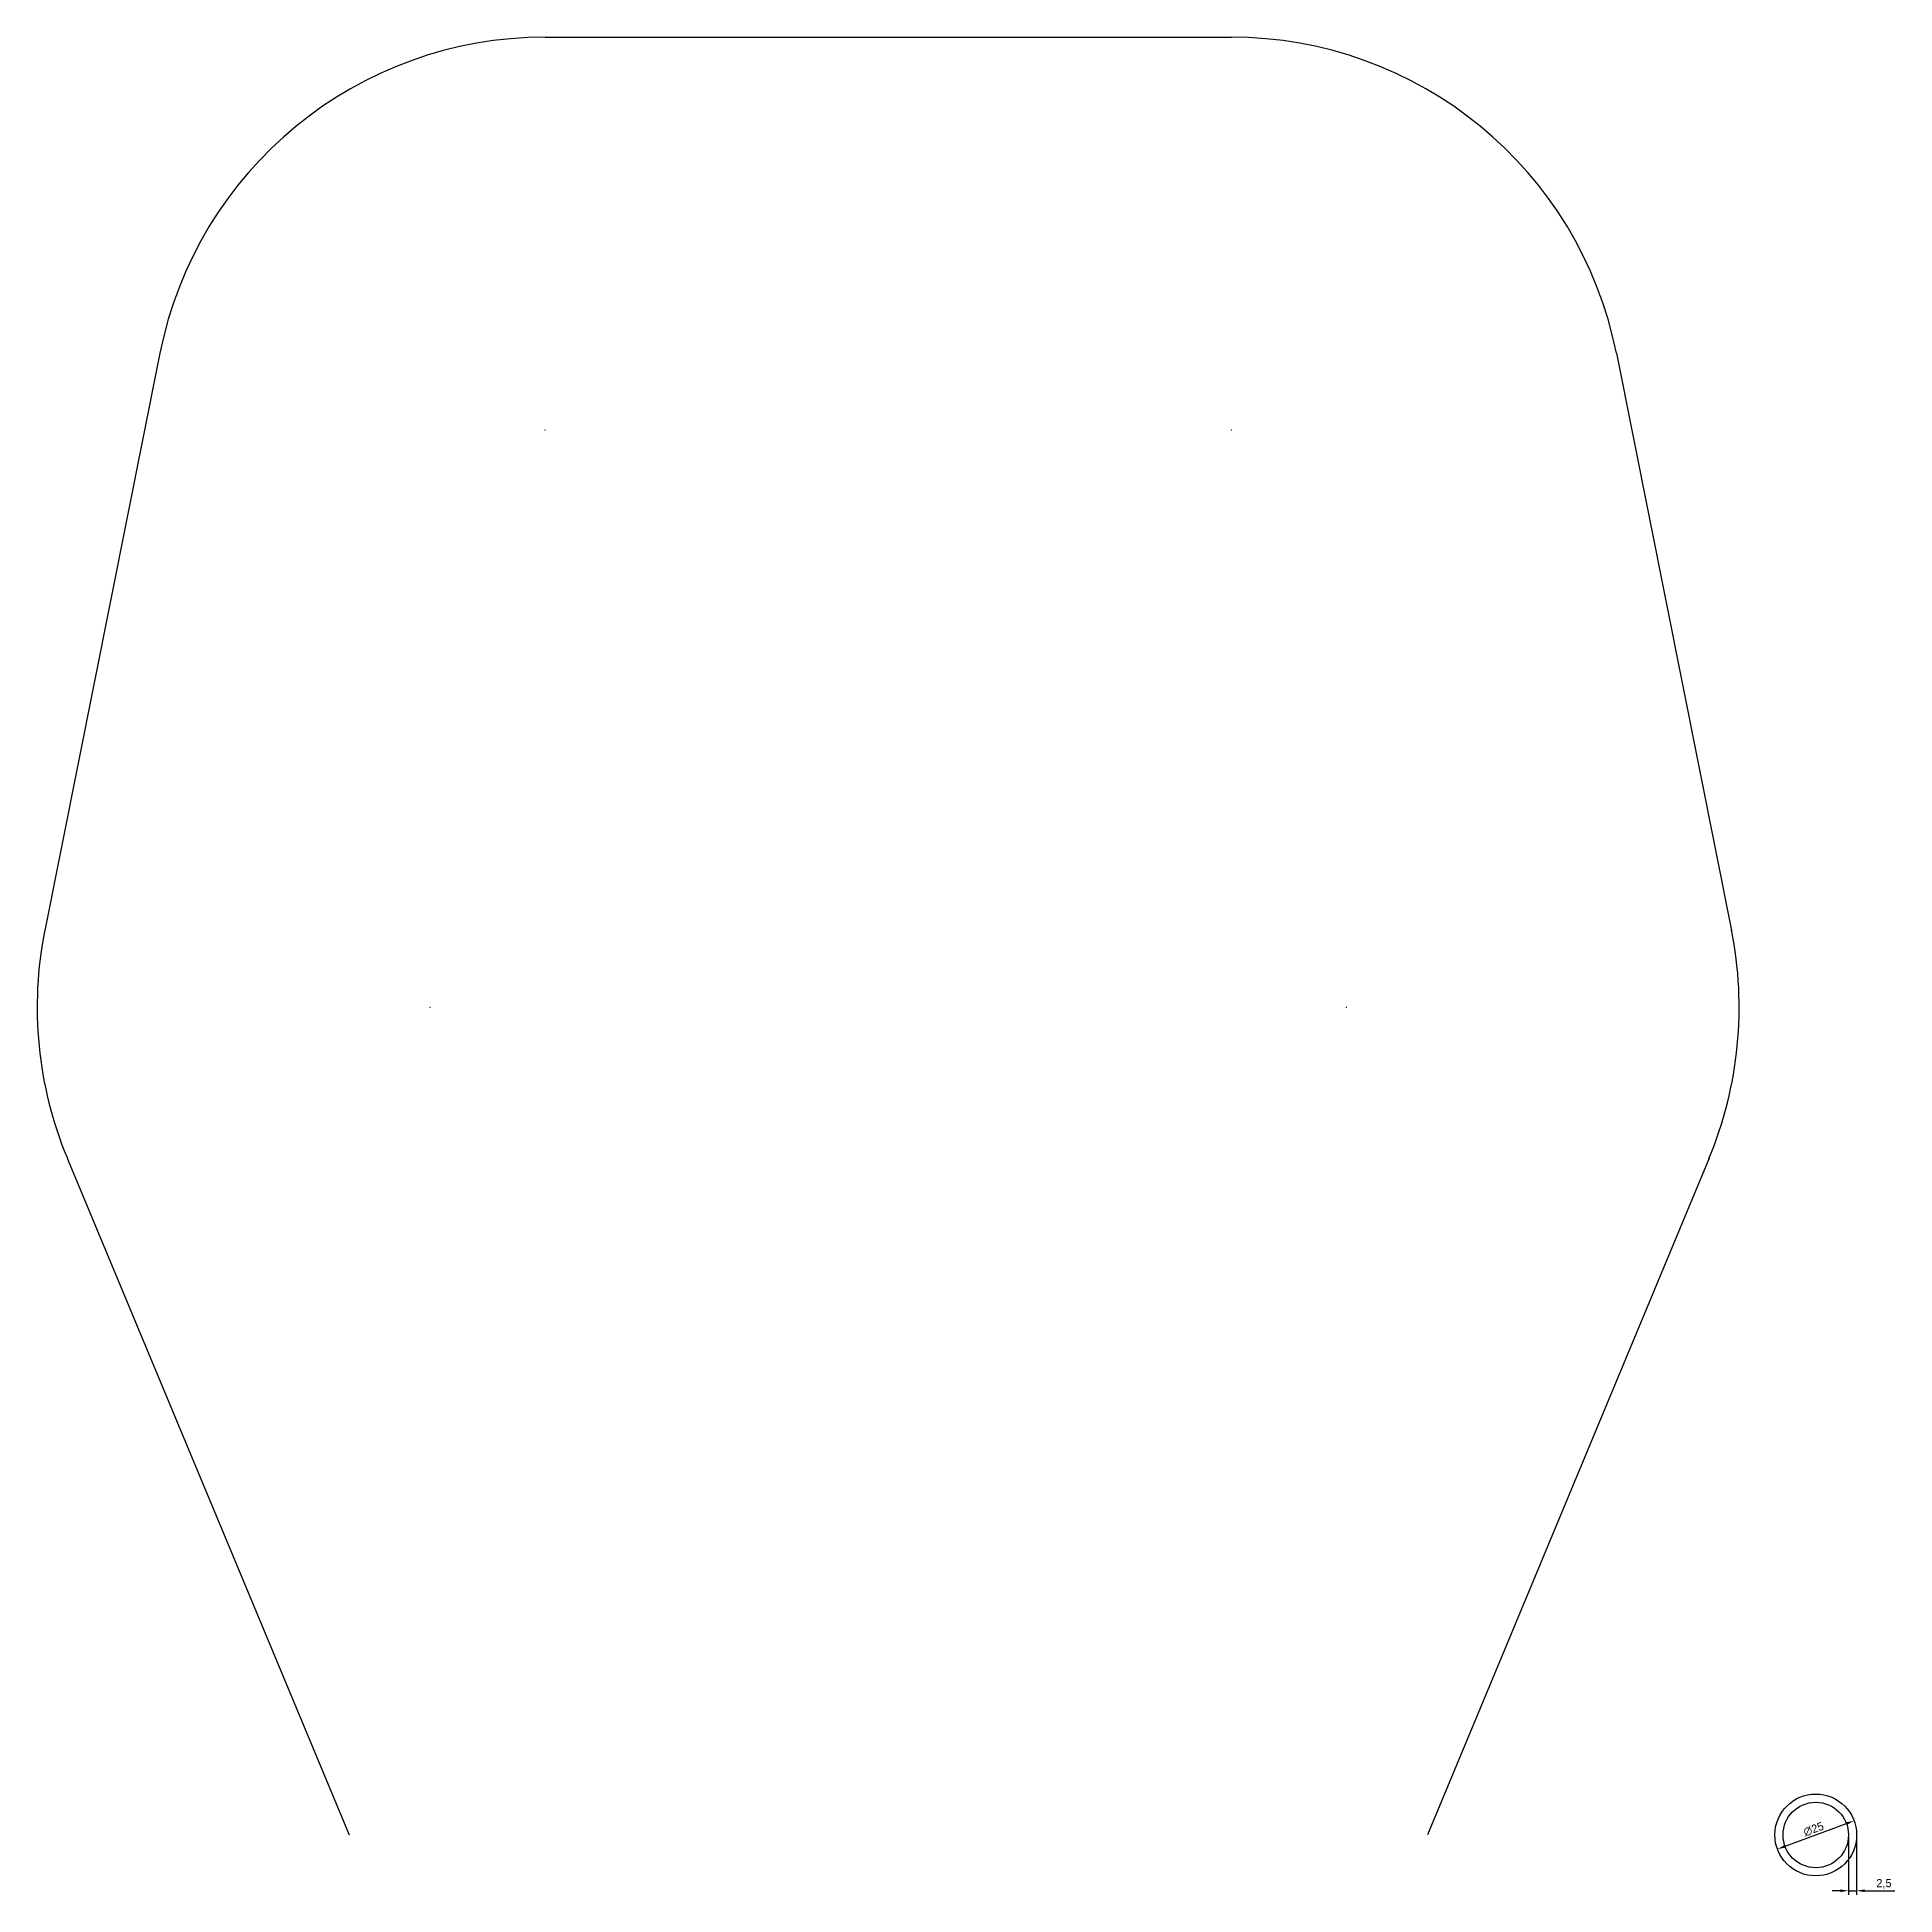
# Model space of a CAD drawing. Extents: x 334 to 902, y 124 to 691.
import ezdxf

# ---------------------------------------------------------------- set-up
doc = ezdxf.new("R2010")
doc.units = 0
doc.dimstyles.get("Standard").update_dxf_attribs({"dimtxt": 0.18, "dimasz": 0.18, "dimexe": 0.18, "dimexo": 0.0625, "dimgap": 0.09, "dimtad": 0, "dimtih": 1, "dimtoh": 1, "dimdec": 4, "dimzin": 0, "dimdsep": 46, "dimtxsty": 'Standard', "dimcen": 0.09, "dimadec": 0, "dimazin": 0, "dimtfac": 1, "dimtdec": 4, "dimtofl": 0, "dimtmove": 0, "dimatfit": 3, "dimfxl": 1, "dimtolj": 1, "dimtzin": 0, "dimarcsym": 0})

# ---------------------------------------------------------------- blocks, each defined once
blk = doc.blocks.new('*D1')
at = {"color": 0, "lineweight": -2, "transparency": 16777216}
for p, q in [((887.89, 141.44), (887.89, 123.77)), ((890.39, 141.44), (890.39, 123.77)), ((885.39, 125.02), (882.89, 125.02)), ((887.89, 125.02), (890.39, 125.02)), ((892.89, 125.02), (902.06, 125.02))]:
    blk.add_line(p, q, dxfattribs=at)
at = {"color": 0, "transparency": 16777216}
for points in [[(885.39, 125.44), (885.39, 124.61), (887.89, 125.02)], [(892.89, 125.44), (892.89, 124.61), (890.39, 125.02)]]:
    blk.add_solid(points, dxfattribs=at)
at = {"layer": 'Defpoints', "color": 0, "transparency": 16777216}
for p in [(887.89, 142.07), (890.39, 142.07), (890.39, 125.02)]:
    blk.add_point(p, dxfattribs=at)
at = {"color": 0, "transparency": 16777216, "insert": (898.73, 127.11), "char_height": 2.5, "attachment_point": 5}
blk.add_mtext('2,5', dxfattribs=at)
blk = doc.blocks.new('*D2')
at = {"color": 0, "lineweight": -2, "transparency": 16777216}
blk.add_line((868.51, 138.6), (887.27, 145.54), dxfattribs=at)
at = {"color": 0, "transparency": 16777216}
for points in [[(887.13, 145.93), (887.42, 145.15), (889.62, 146.4)], [(868.37, 138.99), (868.66, 138.21), (866.17, 137.73)]]:
    blk.add_solid(points, dxfattribs=at)
at = {"layer": 'Defpoints', "color": 0, "transparency": 16777216}
for p in [(889.62, 146.4), (866.17, 137.73)]:
    blk.add_point(p, dxfattribs=at)
at = {"color": 0, "transparency": 16777216, "insert": (877.24, 143.83), "char_height": 2.5, "attachment_point": 5, "rotation": 20.2992}
blk.add_mtext('∅25', dxfattribs=at)

msp = doc.modelspace()

# ---------------------------------------------------------------- linework, layer by layer
for p, q in [((489.703, 691.233), (699.297, 691.233)), ((372.025, 594.725), (336.822, 418.381)), ((816.975, 594.725), (852.178, 418.381)), ((343.705, 348.799), (429.778, 142.099)), ((845.295, 348.799), (759.295, 142.068))]:
    msp.add_line(p, q)
for radius in [12.5, 10]:
    msp.add_circle((877.894, 142.068), radius)
for centre, start, end in [((489.703, 571.233), 90, 168.71064), ((699.297, 571.233), 11.28933, 90), ((454.5, 394.89), 168.65838, 202.60774), ((734.5, 394.89), 337.37915, 11.37555)]:
    msp.add_arc(centre, 120, start, end)
at = {"color": 7, "lineweight": 5}
for p in [(489.703, 571.233), (699.297, 571.233), (454.5, 394.89), (734.5, 394.89)]:
    msp.add_point(p, dxfattribs=at)

# ---------------------------------------------------------------- dimensions: what is measured, and where the dimension line sits
dim = msp.add_diameter_dim_2p(p1=(866.17, 137.732), p2=(889.618, 146.405), dimstyle='Standard', override={"dimtxt": 2.5, "dimasz": 2.5, "dimexe": 1.25, "dimexo": 0.625, "dimgap": 0.625, "dimtad": 1, "dimtih": 0, "dimtoh": 0, "dimdec": 2, "dimzin": 8, "dimdsep": 44, "dimcen": 2.5, "dimtdec": 2, "dimtofl": 1, "dimatfit": 0, "dimtolj": 0, "dimtzin": 8})
dim.commit()
dim.dimension.update_dxf_attribs({"geometry": '*D2', "text_midpoint": (877.243, 143.827)})
dim = msp.add_linear_dim(base=(890.394, 125.022), p1=(887.894, 142.068), p2=(890.394, 142.068), dimstyle='Standard', override={"dimtxt": 2.5, "dimasz": 2.5, "dimexe": 1.25, "dimexo": 0.625, "dimgap": 0.625, "dimtad": 1, "dimtih": 0, "dimtoh": 0, "dimdec": 2, "dimzin": 8, "dimdsep": 44, "dimcen": 2.5, "dimtdec": 2, "dimtofl": 1, "dimatfit": 0, "dimtolj": 0, "dimtzin": 8})
dim.commit()
dim.dimension.update_dxf_attribs({"geometry": '*D1', "text_midpoint": (898.727, 127.105)})

doc.saveas('drawing.dxf')
